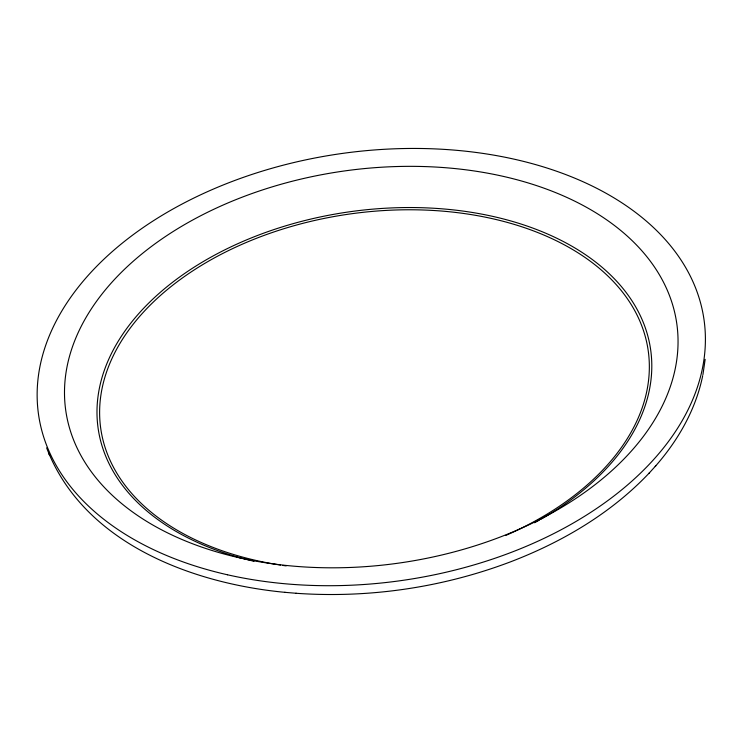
<?xml version="1.0" encoding="UTF-8"?>
<svg xmlns="http://www.w3.org/2000/svg" width="743" height="743" viewBox="0 0 743 743"><rect width="100%" height="100%" fill="white"/><g stroke="black" fill="none" stroke-linecap="round" stroke-linejoin="round"><path stroke-width="1.11" d="M705.153 359.371L702.934 374.593M702.72 375.624C695.829 409.607 677.987 440.599 655.224 466.437M295.9 593.267L296.318 593.295C368.5 598.347 441.769 587.694 509.494 562.228L509.902 562.08C561.829 542.251 611.238 513.357 649.577 472.65M649.01 473.282L655.8 465.787M46.623 447.834C82.928 542.604 190.988 583.357 284.745 592.32L285.201 592.357M284.745 592.32L296.318 593.295M48.945 453.899L49.344 454.948M280.538 565.07A276.48 177.345 -8.1 0 1 146.12 309.302A276.48 177.345 -8.1 0 1 577.608 252.564A276.48 177.345 -8.1 0 1 505.695 535.471M286.194 565.897A276.48 177.345 -8.1 0 1 282.795 565.414M253.948 561.253A279.052 178.998 -8.1 0 1 146.873 304.936A279.052 178.998 -8.1 0 1 567.336 243.658A279.052 178.998 -8.1 0 1 540.44 519.496M539.474 520.044A279.052 178.998 -8.1 0 1 534.57 522.756M239.274 557.779A308.586 197.944 -8.1 0 0 677.096 325.991A308.586 197.944 -8.1 0 0 197.434 217.458A308.586 197.944 -8.1 0 0 239.274 557.779M227.507 574.785A336.096 215.591 -8.1 0 0 704.364 322.332A336.096 215.591 -8.1 0 0 181.933 204.121A336.096 215.591 -8.1 0 0 227.507 574.785"/></g></svg>
